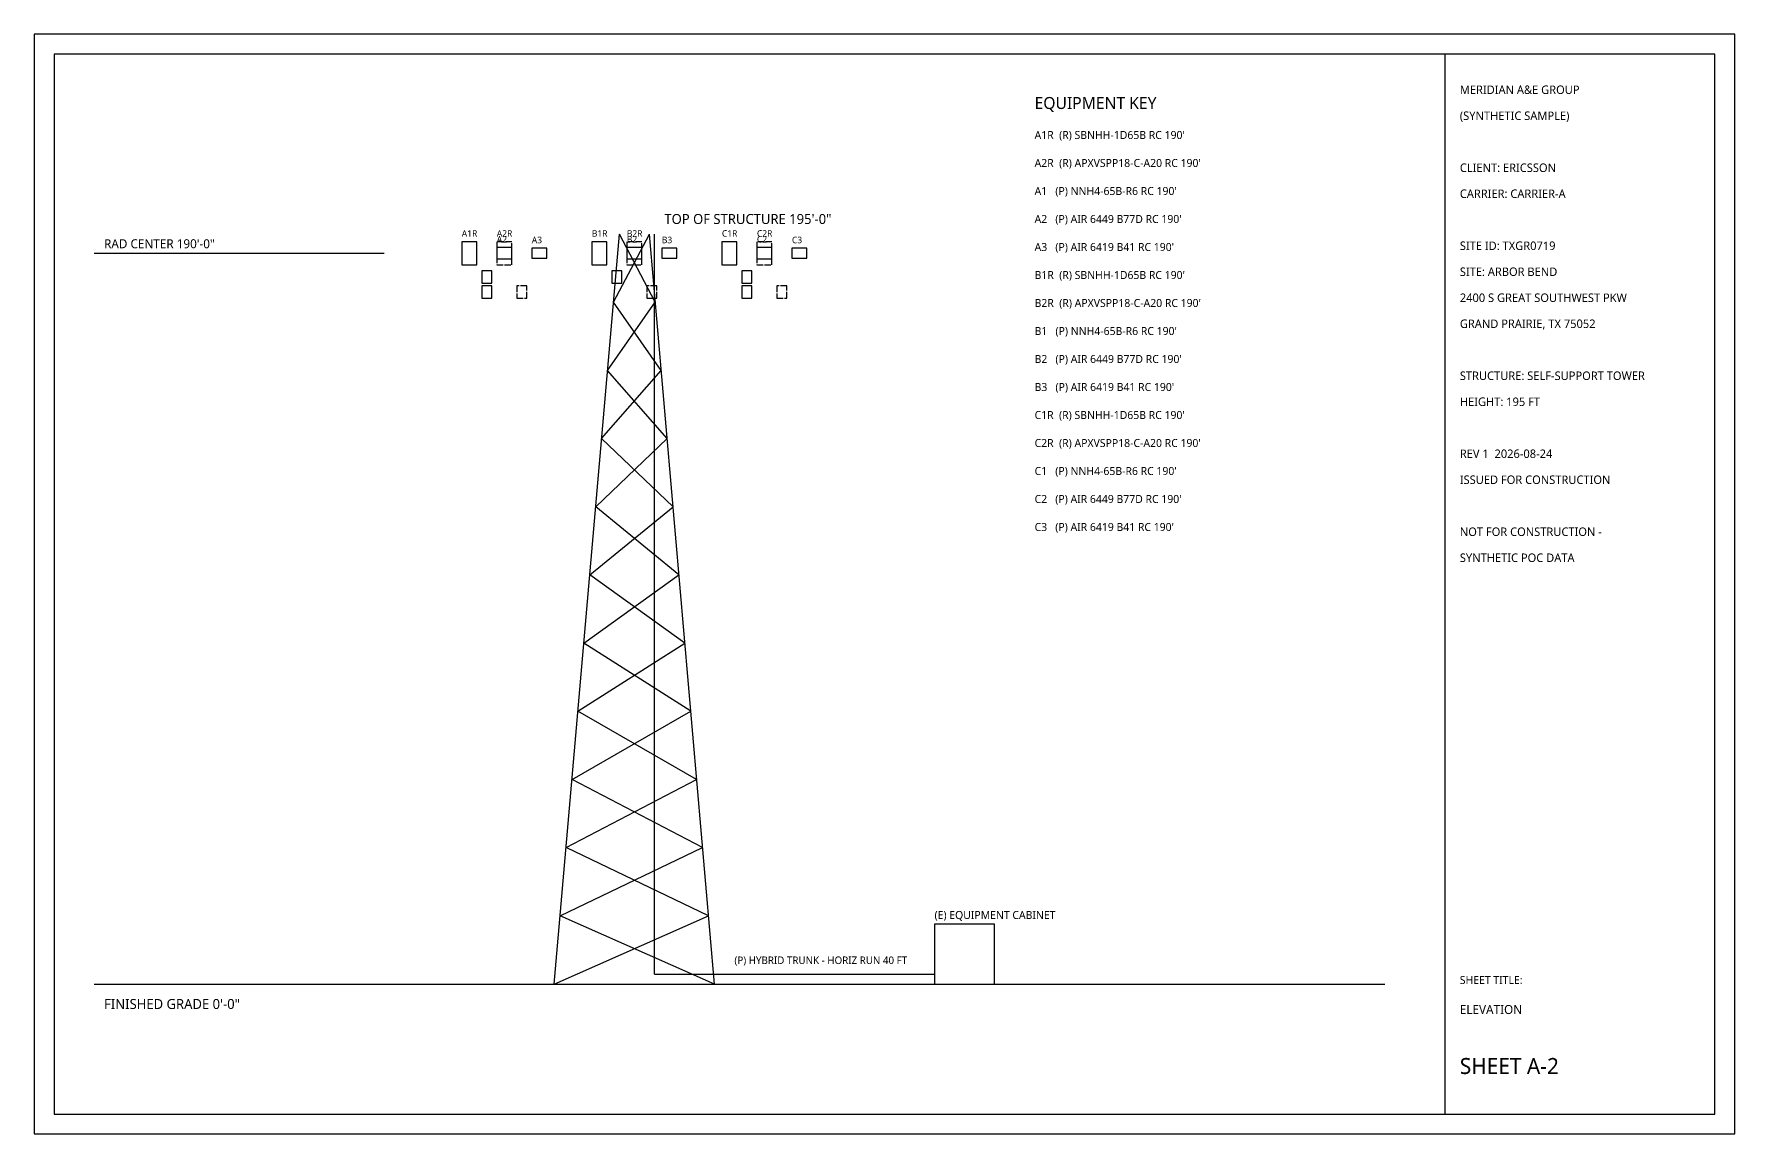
# Model space of a CAD drawing. Extents: x 0 to 1940, y 0 to 220.
# Drawn here: x 400 to 740, y 0 to 220 of the extents above; entities that cross this region are included whole.
import ezdxf

# ---------------------------------------------------------------- set-up
doc = ezdxf.new("R2010")
doc.units = 0
doc.linetypes.add('DASHED', pattern=[1.524, 1.27, -0.254])
for name, color, linetype in [('A-ANT-NEW', 1, 'Continuous'), ('A-ANT-REMOVE', 30, 'DASHED'), ('A-BORDER', 7, 'Continuous'), ('A-CABLE', 3, 'Continuous'), ('A-DIM', 4, 'Continuous'), ('A-RRU-NEW', 1, 'Continuous'), ('A-RRU-REMOVE', 30, 'DASHED'), ('A-STRUCT', 7, 'Continuous'), ('A-TEXT', 7, 'Continuous'), ('A-TITLE', 7, 'Continuous')]:
    doc.layers.add(name, color=color, linetype=linetype)
doc.styles.add('OpenSans', font='OpenSans-Regular.ttf')

msp = doc.modelspace()

# ---------------------------------------------------------------- linework, layer by layer
at = {"layer": 'A-ANT-NEW'}
for points in [[(485.5, 173.84), (488.5, 173.84), (488.5, 178.46), (485.5, 178.46)], [(492.5, 175.02), (495.5, 175.02), (495.5, 177.29), (492.5, 177.29)], [(499.5, 175.14), (502.5, 175.14), (502.5, 177.16), (499.5, 177.16)], [(511.5, 173.84), (514.5, 173.84), (514.5, 178.46), (511.5, 178.46)], [(518.5, 175.02), (521.5, 175.02), (521.5, 177.29), (518.5, 177.29)], [(525.5, 175.14), (528.5, 175.14), (528.5, 177.16), (525.5, 177.16)], [(537.5, 173.84), (540.5, 173.84), (540.5, 178.46), (537.5, 178.46)], [(544.5, 175.02), (547.5, 175.02), (547.5, 177.29), (544.5, 177.29)], [(551.5, 175.14), (554.5, 175.14), (554.5, 177.16), (551.5, 177.16)]]:
    msp.add_lwpolyline(points, close=True, dxfattribs=at)
at = {"layer": 'A-ANT-REMOVE'}
for points in [[(485.5, 173.84), (488.5, 173.84), (488.5, 178.46), (485.5, 178.46)], [(492.5, 173.84), (495.5, 173.84), (495.5, 178.46), (492.5, 178.46)], [(511.5, 173.84), (514.5, 173.84), (514.5, 178.46), (511.5, 178.46)], [(518.5, 173.84), (521.5, 173.84), (521.5, 178.46), (518.5, 178.46)], [(537.5, 173.84), (540.5, 173.84), (540.5, 178.46), (537.5, 178.46)], [(544.5, 173.84), (547.5, 173.84), (547.5, 178.46), (544.5, 178.46)]]:
    msp.add_lwpolyline(points, close=True, dxfattribs=at)
at = {"layer": 'A-BORDER'}
for points in [[(400, 0), (740, 0), (740, 220), (400, 220)], [(404, 4), (736, 4), (736, 216), (404, 216)]]:
    msp.add_lwpolyline(points, close=True, dxfattribs=at)
at = {"layer": 'A-CABLE'}
for q in [(524, 180), (580, 32)]:
    msp.add_line((524, 32), q, dxfattribs=at)
at = {"layer": 'A-DIM'}
msp.add_line((412, 176.15), (470, 176.15), dxfattribs=at)
at = {"layer": 'A-RRU-NEW'}
for points in [[(489.5, 170.15), (491.5, 170.15), (491.5, 172.65), (489.5, 172.65)], [(515.5, 170.15), (517.5, 170.15), (517.5, 172.65), (515.5, 172.65)], [(541.5, 170.15), (543.5, 170.15), (543.5, 172.65), (541.5, 172.65)], [(489.5, 167.15), (491.5, 167.15), (491.5, 169.65), (489.5, 169.65)], [(541.5, 167.15), (543.5, 167.15), (543.5, 169.65), (541.5, 169.65)]]:
    msp.add_lwpolyline(points, close=True, dxfattribs=at)
at = {"layer": 'A-RRU-REMOVE'}
for points in [[(489.5, 170.15), (491.5, 170.15), (491.5, 172.65), (489.5, 172.65)], [(515.5, 170.15), (517.5, 170.15), (517.5, 172.65), (515.5, 172.65)], [(541.5, 170.15), (543.5, 170.15), (543.5, 172.65), (541.5, 172.65)], [(496.5, 167.15), (498.5, 167.15), (498.5, 169.65), (496.5, 169.65)], [(522.5, 167.15), (524.5, 167.15), (524.5, 169.65), (522.5, 169.65)], [(548.5, 167.15), (550.5, 167.15), (550.5, 169.65), (548.5, 169.65)]]:
    msp.add_lwpolyline(points, close=True, dxfattribs=at)
at = {"layer": 'A-STRUCT'}
for p, q in [((504, 30), (517, 180)), ((515.82, 166.36), (523, 180)), ((524.18, 166.36), (517, 180)), ((536, 30), (523, 180)), ((514.64, 152.73), (524.18, 166.36)), ((525.36, 152.73), (515.82, 166.36)), ((513.45, 139.09), (525.36, 152.73)), ((526.55, 139.09), (514.64, 152.73)), ((512.27, 125.45), (526.55, 139.09)), ((527.73, 125.45), (513.45, 139.09)), ((511.09, 111.82), (527.73, 125.45)), ((528.91, 111.82), (512.27, 125.45)), ((509.91, 98.18), (528.91, 111.82)), ((530.09, 98.18), (511.09, 111.82)), ((508.73, 84.55), (530.09, 98.18)), ((531.27, 84.55), (509.91, 98.18)), ((507.55, 70.91), (531.27, 84.55)), ((532.45, 70.91), (508.73, 84.55)), ((506.36, 57.27), (532.45, 70.91)), ((533.64, 57.27), (507.55, 70.91)), ((505.18, 43.64), (533.64, 57.27)), ((534.82, 43.64), (506.36, 57.27)), ((504, 30), (534.82, 43.64)), ((536, 30), (505.18, 43.64)), ((412, 30), (670, 30))]:
    msp.add_line(p, q, dxfattribs=at)
msp.add_lwpolyline([(580, 30), (592, 30), (592, 42), (580, 42)], close=True, dxfattribs=at)
at = {"layer": 'A-TITLE'}
msp.add_lwpolyline([(682, 4), (736, 4), (736, 216), (682, 216)], close=True, dxfattribs=at)

# ---------------------------------------------------------------- texts
at = {"layer": 'A-CABLE', "style": 'OpenSans'}
msp.add_text('(P) HYBRID TRUNK - HORIZ RUN 40 FT', height=1.5, dxfattribs=at).set_placement((540, 34))
at = {"layer": 'A-DIM', "style": 'OpenSans'}
for s, height, p in [('TOP OF STRUCTURE 195\'-0"', 2, (526, 182)), ('RAD CENTER 190\'-0"', 1.8, (414, 177.15))]:
    msp.add_text(s, height=height, dxfattribs=at).set_placement(p)
at = {"layer": 'A-TEXT', "style": 'OpenSans'}
for s, height, p in [('EQUIPMENT KEY', 2.4, (600, 205)), ("A1R  (R) SBNHH-1D65B RC 190'", 1.6, (600, 199)), ("A2R  (R) APXVSPP18-C-A20 RC 190'", 1.6, (600, 193.4)), ("A1   (P) NNH4-65B-R6 RC 190'", 1.6, (600, 187.8)), ("A2   (P) AIR 6449 B77D RC 190'", 1.6, (600, 182.2)), ('A1R', 1.3, (485.5, 179.46)), ('A1', 1.3, (485.5, 179.46)), ('A2R', 1.3, (492.5, 179.46)), ('B1R', 1.3, (511.5, 179.46)), ('B1', 1.3, (511.5, 179.46)), ('B2R', 1.3, (518.5, 179.46)), ('C1R', 1.3, (537.5, 179.46)), ('C1', 1.3, (537.5, 179.46)), ('C2R', 1.3, (544.5, 179.46)), ('A2', 1.3, (492.5, 178.29)), ('A3', 1.3, (499.5, 178.16)), ('B2', 1.3, (518.5, 178.29)), ('B3', 1.3, (525.5, 178.16)), ('C2', 1.3, (544.5, 178.29)), ('C3', 1.3, (551.5, 178.16)), ("A3   (P) AIR 6419 B41 RC 190'", 1.6, (600, 176.6)), ("B1R  (R) SBNHH-1D65B RC 190'", 1.6, (600, 171)), ("B2R  (R) APXVSPP18-C-A20 RC 190'", 1.6, (600, 165.4)), ("B1   (P) NNH4-65B-R6 RC 190'", 1.6, (600, 159.8)), ("B2   (P) AIR 6449 B77D RC 190'", 1.6, (600, 154.2)), ("B3   (P) AIR 6419 B41 RC 190'", 1.6, (600, 148.6)), ("C1R  (R) SBNHH-1D65B RC 190'", 1.6, (600, 143)), ("C2R  (R) APXVSPP18-C-A20 RC 190'", 1.6, (600, 137.4)), ("C1   (P) NNH4-65B-R6 RC 190'", 1.6, (600, 131.8)), ("C2   (P) AIR 6449 B77D RC 190'", 1.6, (600, 126.2)), ("C3   (P) AIR 6419 B41 RC 190'", 1.6, (600, 120.6)), ('(E) EQUIPMENT CABINET', 1.6, (580, 43)), ('FINISHED GRADE 0\'-0"', 2, (414, 25))]:
    msp.add_text(s, height=height, dxfattribs=at).set_placement(p)
at = {"layer": 'A-TITLE', "style": 'OpenSans'}
for s, height, p in [('MERIDIAN A&E GROUP', 1.7, (685, 208)), ('(SYNTHETIC SAMPLE)', 1.7, (685, 202.8)), ('CLIENT: ERICSSON', 1.7, (685, 192.4)), ('CARRIER: CARRIER-A', 1.7, (685, 187.2)), ('SITE ID: TXGR0719', 1.7, (685, 176.8)), ('SITE: ARBOR BEND', 1.7, (685, 171.6)), ('2400 S GREAT SOUTHWEST PKW', 1.7, (685, 166.4)), ('GRAND PRAIRIE, TX 75052', 1.7, (685, 161.2)), ('STRUCTURE: SELF-SUPPORT TOWER', 1.7, (685, 150.8)), ('HEIGHT: 195 FT', 1.7, (685, 145.6)), ('REV 1  2026-08-24', 1.7, (685, 135.2)), ('ISSUED FOR CONSTRUCTION', 1.7, (685, 130)), ('NOT FOR CONSTRUCTION -', 1.7, (685, 119.6)), ('SYNTHETIC POC DATA', 1.7, (685, 114.4)), ('SHEET TITLE:', 1.6, (685, 30)), ('ELEVATION', 1.8, (685, 24)), ('SHEET A-2', 3.2, (685, 12))]:
    msp.add_text(s, height=height, dxfattribs=at).set_placement(p)

doc.saveas('drawing.dxf')
